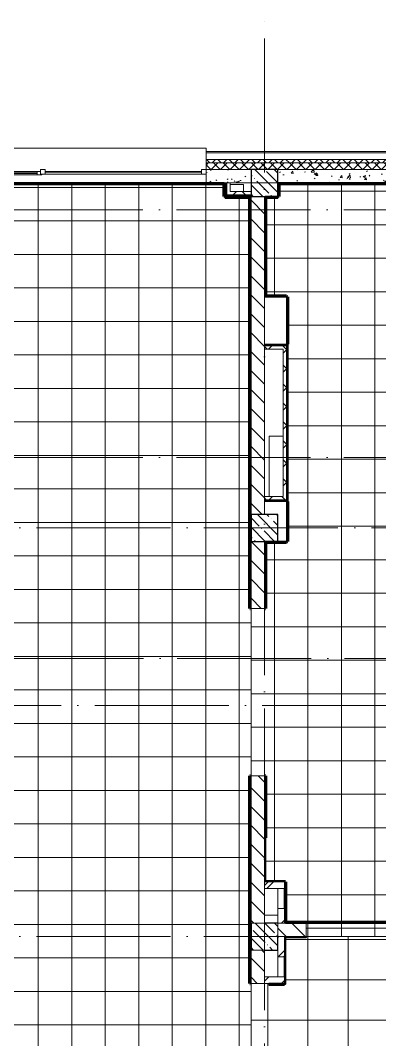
# Model space of a CAD drawing. Header units: millimetres. Extents: x 97 to 214665, y -4577 to 61202.
# Drawn here: x 199106 to 204468, y 45988 to 61202 of the extents above; entities that cross this region are included whole.
import ezdxf

# ---------------------------------------------------------------- set-up
doc = ezdxf.new("R2010")
doc.units = ezdxf.units.MM
doc.linetypes.add('ADSK_Линия сетки', pattern=[2500, 2000, -250, 0, -250])
for name, color, linetype, lineweight in [('A-FLOR-____-OTLN', 192, 'Continuous', 9), ('A-FLOR-____-PATT', 8, 'Continuous', 9), ('A-GENM-____-MCUT', 13, 'Continuous', 9), ('A-GENM-____-OTLN', 13, 'Continuous', 9), ('A-GLAZ-____-MCUT', 151, 'Continuous', 9), ('A-GLAZ-____-OTLN', 151, 'Continuous', 9), ('A-WALL-____-MCUT', 113, 'Continuous', 9), ('A-WALL-____-PATT', 111, 'Continuous', 9), ('A-WALL-FNSH-MCUT', 113, 'Continuous', 9), ('I-WALL-____-OTLN', 2, 'Continuous', 9), ('S-COLS-____-MCUT', 52, 'Continuous', 9), ('S-COLS-____-OTLN', 52, 'Continuous', 9), ('S-GRID-____-OTLN', 1, 'Continuous', 9)]:
    doc.layers.add(name, color=color, linetype=linetype, lineweight=lineweight)
pattern_1 = [(135, (0, 0), (-141.42136, -141.42136), [])]
pattern_2 = [(45, (0, 0), (-224.5064, 224.5064), []), (45, (79.38, 0), (0, 449.0128), []), (45, (-79.38, 0), (0, 449.0128), [])]
pattern_3 = [(50, (0, 0), (364.36793, -31.8783), [38.1, -419.1]), (355, (0, 0), (-70.48585, 382.1133), [30.48, -335.28]), (100.451, (30.36, -2.66), (293.885, 350.2334), [32.38, -356.18]), (46.184, (0, 101.6), (542.1585, -84.0858), [57.15, -628.65]), (96.636, (45.2, 94.6), (474.8049, 494.8554), [48.57, -534.27]), (351.184, (0, 101.6), (474.8102, 494.85), [45.72, -502.92]), (21, (50.8, 76.2), (303.22847, -204.53046), [38.1, -419.1]), (326, (50.8, 76.2), (123.6039, 368.37604), [30.48, -335.28]), (71.451, (76.07, 59.16), (426.8341, 163.8427), [32.38, -356.18]), (37.5, (0, 0), (6.17665, 169.11015), [16.764, -314.452, 16.764, -323.596, -336.55]), (37.5, (0, 0), (6.17665, 169.11015), [-671.576, 16.764, -319.786]), (7.5, (0, 0), (133.63888, 200.3615), [16.764, -177.292, 16.764, -306.832, -128.27]), (7.5, (0, 0), (133.63888, 200.3615), [-517.652, 16.764, -111.506]), (327.5, (-113.28, 0), (271.18182, -11.45836), [16.764, -110.236, 16.764, -379.476, -525.78]), (327.5, (-113.28, 0), (271.18182, -11.45836), [-523.24, 16.764, -509.016]), (317.5, (-164.08, 0), (296.2585, 50.85285), [16.764, -148.336, 16.764, -246.38, -373.38]), (317.5, (-164.08, 0), (296.2585, 50.85285), [-428.244, 16.764, -356.616])]
pattern_4 = [(45, (0, 0), (-141.42136, 141.42136), []), (135, (0, 0), (-141.42136, -141.42136), [])]

# ---------------------------------------------------------------- blocks, each defined once
blk = doc.blocks.new('BSC_Колонна _Прямоугольная - 400x400-31495037-О_АИ_ПП_4_200_Целиком')
at = {"layer": 'S-COLS-____-OTLN', "lineweight": 5}
h = blk.add_hatch(dxfattribs=at)
h.set_pattern_fill('FP_57', color=256, style=0, pattern_type=2)
h.set_pattern_definition([(135, (-145250, -58775), (-142.56192, -142.56192), []), (135, (-145107.44, -58775), (-142.56192, -142.56192), [252.016, -50.403, 3.353, -47.05])])
h.paths.add_polyline_path([(-200, -200), (200, -200), (200, 200), (-200, 200)])
at = {"layer": 'S-COLS-____-MCUT', "color": 130, "lineweight": 25}
for p, q in [((200, 200), (-200, 200)), ((-200, 200), (-200, -200)), ((200, -200), (200, 200)), ((-200, -200), (200, -200))]:
    blk.add_line(p, q, dxfattribs=at)
blk = doc.blocks.new('BSC_Колонна _Прямоугольная - 400x400-V24-О_АИ_ПП_4_200_Целиком')
at = {"layer": 'S-COLS-____-OTLN', "lineweight": 5}
h = blk.add_hatch(dxfattribs=at)
h.set_pattern_fill('FP_59', color=256, style=0, pattern_type=2)
h.set_pattern_definition([(135, (-145250, -53625), (-142.56192, -142.56192), []), (135, (-145107.44, -53625), (-142.56192, -142.56192), [252.016, -50.403, 3.353, -47.05])])
h.paths.add_polyline_path([(-200, -200), (200, -200), (200, 200), (-200, 200)])
at = {"layer": 'S-COLS-____-MCUT', "color": 130, "lineweight": 25}
for p, q in [((200, 200), (-200, 200)), ((-200, 200), (-200, -200)), ((200, -200), (200, 200)), ((-200, -200), (200, -200))]:
    blk.add_line(p, q, dxfattribs=at)
blk = doc.blocks.new('Окно_СКБ_2Ст1 - Окно_СКБ_2Ст 3300_ОК2л-29018870-О_АИ_ПП_4_200_Целиком')
at = {"layer": 'A-GLAZ-____-MCUT', "color": 90}
for p, q in [((-1650, -195), (-1650, -125)), ((-1650, -125), (-1580, -125)), ((-1580, -125), (-1580, -195)), ((-820, -195), (-820, -125)), ((-820, -125), (-750, -125)), ((-750, -125), (-750, -195)), ((1580, -195), (1580, -125)), ((1580, -125), (1650, -125)), ((1650, -125), (1650, -195)), ((-1580, -195), (-1650, -195)), ((-1580, -195), (-1600, -195)), ((-1600, -195), (-1600, -205)), ((-1600, -205), (-800, -205)), ((-800, -205), (-1600, -205)), ((-820, -155), (-1580, -155)), ((-1580, -155), (-1580, -195)), ((-1530, -205), (-1530, -155)), ((-870, -205), (-870, -155)), ((-820, -195), (-820, -155)), ((-750, -195), (-820, -195)), ((-800, -195), (-820, -195)), ((-800, -205), (-800, -195)), ((1650, -195), (1580, -195))]:
    blk.add_line(p, q, dxfattribs=at)
at = {"layer": 'A-GLAZ-____-MCUT', "color": 10, "lineweight": 5}
for p, q in [((-1530, -175), (-870, -175)), ((-870, -185), (-1530, -185)), ((1580, -155), (-750, -155)), ((1580, -165), (-750, -165))]:
    blk.add_line(p, q, dxfattribs=at)
at = {"layer": 'A-GLAZ-____-OTLN', "color": 10, "lineweight": 5}
for p, q in [((-1650, -195), (-1600, -195)), ((-800, -195), (1650, -195))]:
    blk.add_line(p, q, dxfattribs=at)
blk = doc.blocks.new('WNW_Отлив1 - Отлив_металлический 2-28598290-О_АИ_ПП_4_200_Целиком')
at = {"layer": 'A-GLAZ-____-OTLN', "color": 10, "lineweight": 5}
for p, q in [((1650, 320), (-1650, 320)), ((-1650, 320), (-1650, 270)), ((1650, 270), (1650, 320))]:
    blk.add_line(p, q, dxfattribs=at)
blk = doc.blocks.new('ASML_АР_Отделка Люка - ВО Отделка люков_Грунтовка 0_Шпатлевка 0_Окраска 0_0-42467640-О_АИ_ПП_4_200_Целиком')
at = {"layer": 'A-GENM-____-MCUT', "color": 130, "lineweight": 25}
for p, q in [((150, 3), (-150, 3)), ((-150, 3), (-150, 0)), ((150, 0), (150, 3)), ((-150, 0), (150, 0))]:
    blk.add_line(p, q, dxfattribs=at)
blk = doc.blocks.new('0083_СОШ675_АР_R22_rvt-1-О_АИ_ПП_4_200_Целиком')
at = {"layer": 'A-WALL-____-PATT', "lineweight": 5}
h = blk.add_hatch(dxfattribs=at)
h.set_pattern_fill('FP_7', color=10, style=0, pattern_type=2)
h.set_pattern_definition([(135, (0, 0), (-84.85281, -84.85281), []), (225, (0, 0), (84.85281, -84.85281), [])])
h.paths.add_polyline_path([(153050, 59075), (153100, 59075), (153100, 59125), (144379, 59125), (144379, 59075), (152870, 59075)])
h.paths.add_polyline_path([(141079, 59075), (141079, 59125), (136400, 59125), (136400, 59075), (140790, 59075)])
h = blk.add_hatch(dxfattribs=at)
h.set_pattern_fill('FP_21', color=10, style=0, pattern_type=2)
h.set_pattern_definition([(45, (0, 0), (-70.71068, 70.71068), []), (135, (0, 0), (-70.71068, -70.71068), [])])
h.paths.add_polyline_path([(152950, 58975), (153050, 58975), (153050, 59075), (144379, 59075), (144379, 58975), (152950, 58975)])
h.paths.add_polyline_path([(140249, 58975), (141079, 58975), (141079, 59075), (136500, 59075), (136500, 58975), (139341, 58975)])
h = blk.add_hatch(dxfattribs=at)
h.set_pattern_fill('FP_74', color=10, style=0, pattern_type=2)
h.set_pattern_definition(pattern_3)
h.paths.add_polyline_path([(145050, 58775), (145050, 58975), (144379, 58975), (144379, 58775), (144656, 58775)])
h.paths.add_polyline_path([(141079, 58775), (141079, 58975), (140449, 58975), (140449, 58775), (140790, 58775)])
h = blk.add_hatch(dxfattribs=at)
h.set_pattern_fill('FP_74', color=10, style=0, pattern_type=2)
h.set_pattern_definition(pattern_3)
h.paths.add_polyline_path([(152550, 58775), (152550, 58975), (145450, 58975), (145450, 58775), (149004, 58775)])
h = blk.add_hatch(dxfattribs=at)
h.set_pattern_fill('FP_20', color=252, style=0, pattern_type=2)
h.set_pattern_definition(pattern_4)
h.paths.add_polyline_path([(144740, 58600), (144740, 58775), (144690, 58775), (144690, 58600)])
h = blk.add_hatch(dxfattribs=at)
h.set_pattern_fill('FP_20', color=252, style=0, pattern_type=2)
h.set_pattern_definition(pattern_4)
h.paths.add_polyline_path([(145050, 58600), (145050, 58650), (144740, 58650), (144740, 58600)])
h = blk.add_hatch(dxfattribs=at)
h.set_pattern_fill('FP_8', color=10, style=0, pattern_type=2)
h.set_pattern_definition(pattern_1)
h.paths.add_polyline_path([(145250, 53825), (145250, 58575), (145050, 58575), (145050, 53825), (145139, 53825)])
h = blk.add_hatch(dxfattribs=at)
h.set_pattern_fill('FP_20', color=252, style=0, pattern_type=2)
h.set_pattern_definition(pattern_4)
h.paths.add_polyline_path([(145530, 56295), (145530, 56345), (145250, 56345), (145250, 56295)])
h = blk.add_hatch(dxfattribs=at)
h.set_pattern_fill('FP_20', color=252, style=0, pattern_type=2)
h.set_pattern_definition(pattern_4)
h.paths.add_polyline_path([(145580, 54045), (145580, 56345), (145530, 56345), (145530, 54045)])
h = blk.add_hatch(dxfattribs=at)
h.set_pattern_fill('FP_20', color=252, style=0, pattern_type=2)
h.set_pattern_definition(pattern_4)
h.paths.add_polyline_path([(145530, 54045), (145530, 54095), (145250, 54095), (145250, 54045)])
h = blk.add_hatch(dxfattribs=at)
h.set_pattern_fill('FP_8', color=10, style=0, pattern_type=2)
h.set_pattern_definition(pattern_1)
h.paths.add_polyline_path([(145050, 47725), (145250, 47725), (145250, 49925), (145050, 49925)])
h.paths.add_polyline_path([(145250, 52425), (145250, 53425), (145050, 53425), (145050, 52425), (145139, 52425)])
h = blk.add_hatch(dxfattribs=at)
h.set_pattern_fill('FP_15', color=10, style=0, pattern_type=2)
h.set_pattern_definition(pattern_2)
h.paths.add_polyline_path([(145250, 48245), (145550, 48245), (145550, 48345), (145250, 48345), (145250, 48342)])
h = blk.add_hatch(dxfattribs=at)
h.set_pattern_fill('FP_15', color=10, style=0, pattern_type=2)
h.set_pattern_definition(pattern_2)
h.paths.add_polyline_path([(145547, 47725), (145550, 47725), (145550, 47945), (145450, 47945), (145450, 47725)])
h = blk.add_hatch(dxfattribs=at)
h.set_pattern_fill('FP_8', color=10, style=0, pattern_type=2)
h.set_pattern_definition(pattern_1)
h.paths.add_polyline_path([(152550, 47525), (152550, 47725), (147125, 47725), (147125, 47525), (150937, 47525)])
h.paths.add_polyline_path([(145450, 47525), (145875, 47525), (145875, 47725), (145450, 47725), (145450, 47619)])
h = blk.add_hatch(dxfattribs=at)
h.set_pattern_fill('FP_15', color=10, style=0, pattern_type=2)
h.set_pattern_definition(pattern_2)
h.paths.add_polyline_path([(145547, 47225), (145550, 47225), (145550, 47525), (145450, 47525), (145450, 47225)])
h = blk.add_hatch(dxfattribs=at)
h.set_pattern_fill('FP_8', color=10, style=0, pattern_type=2)
h.set_pattern_definition(pattern_1)
h.paths.add_polyline_path([(145050, 45400), (145250, 45400), (145250, 45575), (145050, 45575)])
h.paths.add_polyline_path([(145250, 46825), (145250, 47325), (145050, 47325), (145050, 46825), (145139, 46825)])
h = blk.add_hatch(dxfattribs=at)
h.set_pattern_fill('FP_15', color=10, style=0, pattern_type=2)
h.set_pattern_definition(pattern_2)
h.paths.add_polyline_path([(145547, 46825), (145550, 46825), (145550, 46925), (145250, 46925), (145250, 46825)])
at = {"layer": 'S-COLS-____-OTLN', "lineweight": 5}
h = blk.add_hatch(dxfattribs=at)
h.set_pattern_fill('FP_31', color=256, style=0, pattern_type=2)
h.set_pattern_definition([(135, (0, 0), (-142.5612, -142.5612), []), (135, (142.56, 0), (-142.5612, -142.5612), [252.016, -50.403, 3.353, -47.05])])
h.paths.add_polyline_path([(145050, 47325), (145450, 47325), (145450, 47725), (145050, 47725)])
at = {"layer": 'A-FLOR-____-OTLN', "color": 90}
for p, q in [((144740, 58750), (144940, 58750)), ((144940, 58750), (144940, 58650)), ((145320, 54095), (145320, 54995)), ((145320, 54995), (145530, 54995)), ((145450, 48245), (145450, 47845)), ((145450, 47845), (145250, 47845)), ((145250, 46925), (145250, 47325))]:
    blk.add_line(p, q, dxfattribs=at)
at = {"layer": 'A-WALL-____-MCUT', "color": 90}
for p, q in [((144379, 59225), (144379, 59125)), ((144379, 59075), (144379, 58975))]:
    blk.add_line(p, q, dxfattribs=at)
at = {"layer": 'A-WALL-____-MCUT', "color": 10, "lineweight": 5}
for p, q in [((153200, 59225), (144379, 59225)), ((144677, 58775), (144677, 58588)), ((144690, 58588), (144677, 58588)), ((144740, 58588), (144690, 58588)), ((145050, 58588), (144740, 58588)), ((145530, 56358), (145250, 56358)), ((145250, 56345), (145250, 56295)), ((145530, 56358), (145580, 56358)), ((145580, 56358), (145593, 56358)), ((145593, 54033), (145593, 56358)), ((145250, 54095), (145250, 54045)), ((145530, 54033), (145250, 54033)), ((145580, 54033), (145530, 54033)), ((145593, 54033), (145580, 54033)), ((145050, 47725), (145250, 47725)), ((145450, 47725), (145450, 47525)), ((145250, 47325), (145050, 47325))]:
    blk.add_line(p, q, dxfattribs=at)
at = {"layer": 'A-WALL-____-MCUT', "color": 50, "lineweight": 13}
for p, q in [((144379, 59125), (144379, 59075)), ((153100, 59125), (144379, 59125)), ((153050, 59075), (144379, 59075)), ((144379, 58975), (145050, 58975)), ((144379, 58975), (144379, 58775)), ((145050, 58975), (144379, 58975)), ((145450, 58975), (152550, 58975)), ((152550, 58975), (145450, 58975)), ((144379, 58775), (145050, 58775)), ((144740, 58775), (144690, 58775)), ((144690, 58775), (144690, 58600)), ((144740, 58650), (144740, 58775)), ((145450, 58775), (152550, 58775)), ((144740, 58600), (144690, 58600)), ((145050, 58650), (144740, 58650)), ((145050, 58600), (144740, 58600)), ((145050, 58575), (145050, 53825)), ((145250, 56370), (145250, 58575)), ((145250, 56370), (145250, 56358)), ((145250, 56358), (145250, 56345)), ((145530, 56345), (145250, 56345)), ((145250, 54095), (145250, 56295)), ((145250, 56295), (145530, 56295)), ((145530, 56345), (145580, 56345)), ((145530, 56295), (145530, 54095)), ((145580, 54045), (145580, 56345)), ((145530, 54095), (145250, 54095)), ((145530, 54045), (145250, 54045)), ((145250, 54045), (145250, 54033)), ((145250, 54033), (145250, 54020)), ((145250, 53825), (145250, 54020)), ((145580, 54045), (145530, 54045)), ((145050, 53425), (145050, 52425)), ((145250, 52425), (145250, 53425)), ((145050, 52425), (145250, 52425)), ((145050, 49925), (145050, 47725)), ((145250, 49925), (145050, 49925)), ((145250, 47725), (145250, 49925)), ((145550, 48345), (145250, 48345)), ((145250, 48345), (145250, 48245)), ((145250, 48245), (145547, 48245)), ((145550, 48245), (145550, 48345)), ((145450, 47945), (145450, 47725)), ((145547, 47945), (145450, 47945)), ((145550, 47725), (145550, 47945)), ((145875, 47725), (145450, 47725)), ((145450, 47725), (145550, 47725)), ((145875, 47525), (145875, 47725)), ((145450, 47525), (145875, 47525)), ((145450, 47525), (145450, 47225)), ((145550, 47525), (145450, 47525)), ((145550, 47225), (145550, 47525)), ((145050, 47325), (145050, 46825)), ((145250, 46825), (145250, 47325)), ((145450, 47225), (145547, 47225)), ((145547, 46925), (145250, 46925)), ((145250, 46925), (145250, 46825)), ((145550, 46825), (145550, 46925)), ((145050, 46825), (145250, 46825)), ((145250, 46825), (145550, 46825))]:
    blk.add_line(p, q, dxfattribs=at)
at = {"layer": 'A-WALL-FNSH-MCUT', "color": 90}
for p, q in [((153220, 59245), (144379, 59245)), ((144379, 59245), (144379, 59225)), ((144677, 58775), (144665, 58775)), ((144665, 58775), (144665, 58575)), ((144690, 58775), (144677, 58775)), ((144665, 58575), (144677, 58575)), ((144677, 58575), (144690, 58575)), ((144690, 58575), (144740, 58575)), ((144740, 58575), (145050, 58575)), ((145530, 56370), (145250, 56370)), ((145580, 56370), (145530, 56370)), ((145593, 56370), (145580, 56370)), ((145605, 56370), (145593, 56370)), ((145605, 54020), (145605, 56370)), ((145250, 54020), (145530, 54020)), ((145530, 54020), (145580, 54020)), ((145580, 54020), (145593, 54020)), ((145593, 54020), (145605, 54020))]:
    blk.add_line(p, q, dxfattribs=at)
at = {"layer": 'I-WALL-____-OTLN', "color": 90}
for p, q in [((144379, 58775), (141079, 58775)), ((145450, 47945), (145450, 48245)), ((145450, 46925), (145450, 47225))]:
    blk.add_line(p, q, dxfattribs=at)
at = {"layer": 'S-COLS-____-MCUT', "color": 130, "lineweight": 25}
for p, q in [((145050, 47725), (145050, 47325)), ((145450, 47725), (145250, 47725)), ((145450, 47325), (145450, 47525)), ((145250, 47325), (145450, 47325))]:
    blk.add_line(p, q, dxfattribs=at)
at = {"layer": 'S-COLS-____-OTLN', "color": 90}
for p, q in [((145250, 47725), (145050, 47725)), ((145450, 47525), (145450, 47725)), ((145050, 47325), (145250, 47325))]:
    blk.add_line(p, q, dxfattribs=at)
at = {"layer": 'A-GENM-____-OTLN', "color": 90, "lineweight": 9, "rotation": 270}
for p in [(145547, 48095), (145547, 47075)]:
    blk.add_blockref('ASML_АР_Отделка Люка - ВО Отделка люков_Грунтовка 0_Шпатлевка 0_Окраска 0_0-42467640-О_АИ_ПП_4_200_Целиком', p, dxfattribs=at)
at = {"layer": 'A-GLAZ-____-OTLN', "color": 90, "lineweight": 9}
for name, p in [('WNW_Отлив1 - Отлив_металлический 2-28598290-О_АИ_ПП_4_200_Целиком', (142729, 58975)), ('Окно_СКБ_2Ст1 - Окно_СКБ_2Ст 3300_ОК2л-29018870-О_АИ_ПП_4_200_Целиком', (142729, 59100))]:
    blk.add_blockref(name, p, dxfattribs=at)
at = {"layer": 'S-COLS-____-OTLN', "color": 90, "lineweight": 9}
for name, p in [('BSC_Колонна _Прямоугольная - 400x400-31495037-О_АИ_ПП_4_200_Целиком', (145250, 58775)), ('BSC_Колонна _Прямоугольная - 400x400-V24-О_АИ_ПП_4_200_Целиком', (145250, 53625))]:
    blk.add_blockref(name, p, dxfattribs=at)
blk = doc.blocks.new('BSC_Колонна _Прямоугольная - ПР-1_Профиль торцевой для плитки-V115-О_АИ_ПП_4_200_Целиком')
at = {"layer": 'S-COLS-____-MCUT'}
for p, q in [((0, 5), (-5, 5)), ((-5, 5), (-5, -5)), ((-5, -5), (5, -5)), ((5, -5), (5, 0))]:
    blk.add_line(p, q, dxfattribs=at)
blk = doc.blocks.new('BSC_Колонна _Прямоугольная - ПР-1_Профиль торцевой для плитки-V113-О_АИ_ПП_4_200_Целиком')
at = {"layer": 'S-COLS-____-MCUT'}
for p, q in [((5, 5), (-5, 5)), ((-5, 5), (-5, 0)), ((5, -5), (5, 5)), ((0, -5), (5, -5))]:
    blk.add_line(p, q, dxfattribs=at)

msp = doc.modelspace()

# ---------------------------------------------------------------- hatches: boundary and pattern name
at = {"layer": 'A-FLOR-____-PATT'}
h = msp.add_hatch(dxfattribs=at)
h.set_pattern_fill('FP_214', color=256, style=0, pattern_type=2)
h.set_pattern_definition([(270, (198373.1, 41707.5), (500, 3e-14), []), (0, (198373.1, 41707.5), (0, 500), [])])
h.paths.add_polyline_path([(194518.12633, 24640), (195188.114412, 24640), (195188.114412, 24655.000586), (195678.114412, 24655.000586), (195678.114412, 24640.000586), (196348.114412, 24640), (196348.114412, 24655.000586), (196838.114412, 24655.000586), (196838.788908, 24640.000586), (197508.114412, 24640.000586), (197508.114412, 24655.000586), (197948.114412, 24655.000586), (197948.114412, 24650.000586), (197958.114412, 24650.000586), (197958.114412, 24640.000586), (202533.09249, 24640), (202533.09249, 27299.999), (202548.114412, 27299.999), (202548.09249, 29799.999), (202533.09249, 29799.999), (202533.09249, 36649.999414), (202548.09249, 36649.999414), (202548.09249, 58575), (202538.09249, 58575), (202538.09249, 58573.500586), (202548.09249, 58573.500586), (202548.09249, 52424.999414), (202533.09249, 52424.999414), (202533.09249, 58560.000586), (202163.078815, 58560.000586), (202163.078815, 58565.000586), (202153.078815, 58565.000586), (202153.078815, 58575.000586), (202148.078815, 58575.787917), (202148.078815, 58760.000586), (198370.408361, 58760.000586), (198370.408361, 58575.000586), (198365.408361, 58575), (198365.152963, 58565.000586), (198355.408361, 58565.000586), (198354.655855, 58560.000586), (197963.114412, 58560.000586), (197963.114412, 51885.000586), (197948.114412, 51885.263219), (197947.59249, 51885.000586), (197747.59249, 51885.000586), (197747.59249, 50245.000586), (197963.114412, 50245.000586), (197963.114412, 48014.999414), (197948.114412, 48014.999414), (197948.114412, 45814.999414), (197963.114412, 45814.999414), (197963.114412, 39459.99902), (197948.114412, 39459.99902), (197948.114412, 38359.99902), (197963.114412, 38359.99902), (197963.114412, 34724.967838), (197948.114412, 34724.967838), (197948.114412, 33624.967838), (197963.114412, 33624.967838), (197963.114412, 31934.999414), (197748.114412, 31934.999414), (197748.114412, 30434.999414), (197963.114412, 30434.23311), (197963.114412, 27425.000586), (197958.114412, 27425), (197958.114412, 27415.000586), (197948.114412, 27415.000586), (197948.114412, 27410.000586), (194388.114412, 27410.000586), (194388.114412, 27105.119334), (194383.114412, 27105.119334), (194382.200661, 27095.11992), (194373.114412, 27095.11992), (194372.049597, 27090.11992), (194213.09249, 27090.11992), (194213.09249, 27095.11992), (194198.114412, 27094.999414), (194198.114412, 24894.999414), (194213.09249, 24894.999414), (194213.09249, 24655.000586), (194518.114412, 24655.000586), (194518.114412, 24640.000586)])
h.paths.add_polyline_path([(202548.09249, 24640.000586), (202548.113444, 24640.000586), (202548.09249, 24640.013272)])
h.paths.add_polyline_path([(202548.09249, 30925), (202548.114412, 30925), (202548.09249, 31024.996602)])
h.paths.add_polyline_path([(202548.09249, 39149.999414), (202533.09249, 39149.999414), (202533.09249, 45574.999), (202548.09249, 45574.999), (202548.09249, 40024.96086)])
h.paths.add_polyline_path([(202538.09249, 46824.999), (202533.09249, 46824.999), (202533.09249, 49924.999414), (202548.09249, 49924.999414), (202548.09249, 46824.999)])
h = msp.add_hatch(dxfattribs=at)
h.set_pattern_fill('FP_204', color=256, style=0, pattern_type=2)
h.set_pattern_definition([(0, (206398.1, 53150), (0, 500), []), (90, (206398.1, 53150), (-500, 3e-14), [])])
h.paths.add_polyline_path([(203603.261393, 47525), (204623.114412, 47525.000586), (204623.114412, 47725), (203373.114412, 47725), (203373.114412, 47525)])
h.paths.add_polyline_path([(203365.251194, 47740.000586), (210233.114412, 47740.000586), (210233.114412, 49310.316132), (210048.09249, 49310.316132), (210048.09249, 49315.316132), (210038.09249, 49315.316132), (210038.09249, 49325.316132), (210033.09249, 49325.316132), (210033.09249, 49675.316132), (210038.09249, 49675.316132), (210038.09249, 49685.316132), (210048.09249, 49685.316132), (210048.092578, 49690.316132), (210233.114412, 49690.316132), (210233.114412, 53410.000586), (210041.09249, 53410.000586), (210041.09249, 53415.000586), (210031.09249, 53415.000586), (210031.09249, 53425.000586), (210026.09249, 53425.000586), (210026.09249, 54201.11992), (210031.09249, 54201.11992), (210031.09249, 54211.11992), (210041.09249, 54211.11992), (210041.09249, 54216.11992), (210233.114412, 54216.11992), (210233.114412, 58560.000586), (210048.09249, 58560.000586), (210048.09249, 58565.000586), (210038.09249, 58565.000586), (210038.09249, 58575.000586), (210033.09249, 58575.423153), (210033.09249, 58760.000586), (202963.114412, 58760.000586), (202963.114412, 58575.000586), (202958.114412, 58575.000586), (202958.114412, 58565.000586), (202948.114412, 58565.000586), (202948.114412, 58560.000586), (202763.114412, 58560.000586), (202763.114412, 57090.001172), (203078.09249, 57090.001172), (203078.09249, 57085.001172), (203088.09249, 57085.001172), (203088.09249, 57075.001172), (203093.09249, 57075.001172), (203093.09249, 56370), (203103.114412, 56370), (203103.114412, 54020), (203093.09249, 54020), (203093.09249, 53425.000586), (203088.09249, 53425.000586), (203088.09249, 53415.000586), (203078.09249, 53415.000586), (203078.09249, 53410.000586), (202763.114412, 53410.000586), (202763.114412, 52424.999414), (202548.114412, 52424.999414), (202548.114412, 49924.999414), (202763.114412, 49924.999414), (202763.114412, 49000.000586), (202768.114412, 48999.978078), (202768.114412, 48365), (203058.114412, 48365), (203058.114412, 48345), (203063.114412, 48345), (203063.114412, 47740.000586)])
h.paths.add_polyline_path([(210041.09249, 53425.000586), (210048.114412, 53425.000586), (210048.114412, 53825), (210041.09249, 53825)])
h = msp.add_hatch(dxfattribs=at)
h.set_pattern_fill('FP_205', color=256, style=0, pattern_type=2)
h.set_pattern_definition([(90, (206398.1, 46280), (-600, 4e-14), []), (180, (206398.1, 46280), (-7e-14, -600), [])])
h.paths.add_polyline_path([(208191.09549, 45049.133836), (210033.09249, 45049.133836), (210033.09249, 45440.999414), (210038.09249, 45441.436013), (210038.09249, 45451), (210048.09249, 45451), (210048.09249, 45456), (210233.114412, 45456), (210233.114412, 47310.000586), (210048.09249, 47310.000586), (210048.09249, 47315.000586), (210038.09249, 47315.644384), (210038.09249, 47325.000586), (210033.09249, 47325), (210033.09249, 47510.000586), (204623.114412, 47510.000586), (204623.114412, 47525), (203373.114412, 47525), (203373.114412, 47520.000586), (203378.114412, 47520.000586), (203378.114412, 47510.000586), (203373.114412, 47510.000586), (203373.114412, 47505.000586), (203068.114412, 47505.000586), (203068.114412, 46815.000586), (203063.114412, 46815.000586), (203063.114412, 46810.000586), (203053.114412, 46810.000586), (203053.114412, 46815.000586), (203048.114412, 46815.000586), (203048.114412, 46810.000586), (202813.114412, 46810.000586), (202813.114412, 46824.999414), (202548.114412, 46824.999), (202548.114412, 45574.999), (202763.114412, 45574.999), (202763.114412, 45400), (203158.114412, 45400), (203158.114412, 45390), (203188.09249, 45390), (203188.09249, 45385), (203198.09249, 45385), (203198.09249, 45375), (203203.09249, 45375), (203203.09249, 45050), (204609.114412, 45050), (204609.114412, 45525.000586), (204614.114412, 45525.000586), (204614.114412, 45535.000586), (204624.114412, 45535.000586), (204624.114412, 45540.000586), (208124.114412, 45540.000586), (208124.114412, 45535.000586), (208134.114412, 45534.355616), (208134.114412, 45525.000586), (208139.114412, 45524.345103), (208139.114412, 45049.133836)])
at = {"layer": 'A-WALL-____-PATT'}
h = msp.add_hatch(color=7, dxfattribs=at)
h.paths.add_polyline_path([(202163.078815, 58765.000586), (202163.078815, 58775.000586), (201877.113826, 58775.000586), (201877.113826, 58765.000586), (202153.74067, 58765.000586)])
h.paths.add_polyline_path([(198577.113826, 58765.000586), (198577.113826, 58775.000586), (198355.408361, 58775.000586), (198355.408361, 58765.000586), (198365.408361, 58765.000586)])
for points in [[(202153.078815, 58575.000586), (202163.078815, 58575.000586), (202163.078815, 58765.000586), (202153.078815, 58765.000586)], [(202958.114412, 58565.000586), (202958.114412, 58775.000586), (202948.114412, 58775.000586), (202948.114412, 58565.000586)], [(210038.09249, 58765.000586), (210038.09249, 58775.000586), (202958.114412, 58775.000586), (202958.114412, 58765.000586), (206502.321029, 58765.000586)], [(202153.74067, 58565.000586), (202538.09249, 58565.000586), (202538.09249, 58575.000586), (202153.078815, 58575.000586), (202153.078815, 58565.000586)], [(202758.114412, 58565.000586), (202948.114412, 58565.000586), (202948.103276, 58575), (202748.114412, 58575), (202748.114412, 58565.000586)], [(202758.114412, 57085.001172), (202758.114412, 58565.000586), (202748.114412, 58565.000586), (202748.114412, 57085.001172)], [(203078.09249, 57075.001172), (203078.09249, 57085.001172), (202748.114412, 57085.001172), (202748.114412, 57075.001172)], [(203078.09249, 53425.000586), (203088.09249, 53425.000586), (203088.09249, 57085.001172), (203078.09249, 57085.001172), (203078.09249, 54124.89655)], [(202948.114412, 53415.000586), (203088.09249, 53415.000586), (203088.09249, 53425.000586), (202758.114412, 53425), (202758.114412, 53415.000586)], [(202758.114412, 48345), (203048.114412, 48345), (203048.114412, 48355), (202758.114412, 48355)], [(203058.114412, 47735.000586), (203058.114412, 48355), (203048.114412, 48355), (203048.114412, 47735.000586)], [(203048.114412, 47725.000586), (210238.114412, 47725.000586), (210238.114412, 47735.000586), (203048.114412, 47735.000586)], [(203053.114412, 46815.000586), (203053.114412, 46820.000586), (203058.114412, 46820.000586), (203058.114412, 47515.000586), (203048.114412, 47515.000586), (203048.114412, 46815.000586)], [(203048.114412, 46815.000586), (203048.114412, 46825.000586), (202813.114412, 46825.000586), (202813.114412, 46815.000586)]]:
    msp.add_hatch(color=7, dxfattribs=at).paths.add_polyline_path(points)
h = msp.add_hatch(color=7, dxfattribs=at)
h.paths.add_polyline_path([(202538.09249, 26025.000586), (202548.09249, 26025.000586), (202548.09249, 27299.999), (202538.09249, 27299.999)])
h.paths.add_polyline_path([(202548.09249, 29799.999), (202548.09249, 36649.999414), (202538.09249, 36649.999414), (202538.09249, 29799.999)])
h.paths.add_polyline_path([(202548.09249, 39149.999414), (202548.09249, 45574.999), (202538.09249, 45574.999), (202538.09249, 39149.999414)])
h.paths.add_polyline_path([(202548.09249, 46824.999), (202548.09249, 49924.999414), (202538.09249, 49924.999414), (202538.09249, 46824.999)])
h.paths.add_polyline_path([(202548.09249, 52424.999414), (202548.09249, 58573.500586), (202538.09249, 58573.500586), (202538.09249, 52424.999414)])
h = msp.add_hatch(color=7, dxfattribs=at)
h.paths.add_polyline_path([(202758.114412, 48345), (202758.114412, 49924.999414), (202748.114412, 49924.999414), (202748.114412, 48345)])
h.paths.add_polyline_path([(202758.114412, 52424.999414), (202758.114412, 53425), (202748.114998, 53425), (202748.114412, 52424.999414)])
h = msp.add_hatch(color=7, dxfattribs=at)
h.paths.add_polyline_path([(210038.09249, 47515.000586), (210048.09249, 47515.000586), (210048.09249, 47525.000586), (204623.114412, 47525.000586), (204623.114412, 47515.000586), (208435.027453, 47515.000586)])
h.paths.add_polyline_path([(203048.114412, 47515.000586), (203368.114412, 47515.000586), (203368.114412, 47520.000586), (203373.114412, 47520.000586), (203373.114412, 47525.000586), (203048.114412, 47525.000586)])

# ---------------------------------------------------------------- linework, layer by layer
at = {"layer": 'A-FLOR-____-OTLN'}
for p, q in [((202548.114412, 52424.999414), (202548.114412, 49924.999414)), ((203373.114412, 47525), (204623.114412, 47525)), ((202548.114412, 46824.999), (202548.114412, 45574.999))]:
    msp.add_line(p, q, dxfattribs=at)
at = {"layer": 'A-WALL-____-MCUT', "color": 7}
for p, q in [((202163.078815, 58775.000586), (201877.113826, 58775.000586)), ((201877.113826, 58775.000586), (201877.113826, 58765.000586)), ((201877.113826, 58765.000586), (202153.078815, 58765.000586)), ((202153.078815, 58765.000586), (202153.078815, 58565.000586)), ((202163.078815, 58575.000586), (202163.078815, 58775.000586)), ((210048.09249, 58775.000586), (202948.114412, 58775.000586)), ((202958.114412, 58565.000586), (202958.114412, 58775.000586)), ((202958.114412, 58765.000586), (210038.09249, 58765.000586)), ((202538.09249, 58575.000586), (202163.078815, 58575.000586)), ((202538.09249, 58573.500586), (202538.09249, 58575.000586)), ((202748.114412, 58575), (202748.114412, 57075.001172)), ((202153.078815, 58565.000586), (202538.09249, 58565.000586)), ((202548.09249, 58573.500586), (202538.09249, 58573.500586)), ((202538.09249, 58565.000586), (202538.09249, 52424.999414)), ((202548.09249, 53825), (202548.09249, 58573.500586)), ((202758.114412, 58565.000586), (202958.114412, 58565.000586)), ((202758.114412, 57085.001172), (202758.114412, 58565.000586)), ((202748.114412, 57075.001172), (203078.09249, 57075.001172)), ((203088.09249, 57085.001172), (202758.114412, 57085.001172)), ((203078.09249, 57075.001172), (203078.09249, 53425.000586)), ((203088.09249, 53415.000586), (203088.09249, 57085.001172)), ((202548.09249, 52424.999414), (202548.09249, 53425)), ((202748.114412, 53425), (202748.114412, 52424.999414)), ((202758.114412, 52424.999414), (202758.114412, 53415.000586)), ((202758.114412, 53415.000586), (203088.09249, 53415.000586)), ((203078.09249, 53425.000586), (202948.114412, 53425.000586)), ((202538.09249, 52424.999414), (202548.09249, 52424.999414)), ((202748.114412, 52424.999414), (202758.114412, 52424.999414)), ((202538.09249, 49924.999414), (202538.09249, 46824.999)), ((202548.09249, 49924.999414), (202538.09249, 49924.999414)), ((202548.09249, 46824.999), (202548.09249, 49924.999414)), ((202748.114412, 49924.999414), (202748.114412, 48345)), ((202758.114412, 49924.999414), (202748.114412, 49924.999414)), ((202758.114412, 49000.000586), (202758.114412, 49924.999414)), ((202748.114412, 48345), (203048.114412, 48345)), ((203048.114412, 48345), (203048.114412, 48244.999414)), ((203058.114412, 47735.000586), (203058.114412, 48355)), ((203048.114412, 47944.999414), (203048.114412, 47725.000586)), ((203048.114412, 47725.000586), (210248.114412, 47725.000586)), ((210238.114412, 47735.000586), (203058.114412, 47735.000586)), ((203373.114412, 47525.000586), (203048.114412, 47525.000586)), ((203048.114412, 47525.000586), (203048.114412, 47224.999414)), ((203373.114412, 47520.000586), (203373.114412, 47525.000586)), ((203048.114412, 46924.999414), (203048.114412, 46825.000586)), ((202538.09249, 46824.999), (202548.09249, 46824.999)), ((203048.114412, 46825.000586), (202813.114412, 46825.000586)), ((202813.114412, 46825.000586), (202813.114412, 46815.000586)), ((202813.114412, 46815.000586), (203053.114412, 46815.000586))]:
    msp.add_line(p, q, dxfattribs=at)
at = {"layer": 'I-WALL-____-OTLN', "color": 5, "lineweight": 90}
for p, q in [((202148.078815, 58760.000586), (198370.408361, 58760.000586)), ((202148.078815, 58575.000586), (202148.078815, 58760.000586)), ((210038.09249, 58760.000586), (202958.114412, 58760.000586)), ((202963.114412, 58765.000586), (202963.114412, 58575.000586)), ((202148.078815, 58575.000586), (202153.078815, 58575.000586)), ((202958.114412, 58575.000586), (202963.114412, 58575.000586)), ((202163.078815, 58565.000586), (202163.078815, 58560.000586)), ((202533.09249, 58560.000586), (202163.078815, 58560.000586)), ((202533.09249, 52424.999414), (202533.09249, 58560.000586)), ((202948.114412, 58560.000586), (202758.114412, 58560.000586)), ((202763.114412, 58565.000586), (202763.114412, 57084.844912)), ((202948.114412, 58560.000586), (202948.114412, 58565.000586)), ((202758.114412, 57090.001172), (203078.09249, 57090.001172)), ((203078.09249, 57085.001172), (203078.09249, 57090.001172)), ((203093.09249, 57075.001172), (203088.09249, 57075.001172)), ((203093.09249, 57075.001172), (203093.09249, 56370)), ((203093.09249, 54020), (203093.09249, 53425.000586)), ((203078.09249, 53410.000586), (202758.063907, 53410.000586)), ((202763.114412, 53415.000586), (202763.114412, 52424.999414)), ((203078.09249, 53410.000586), (203078.09249, 53415.000586)), ((203088.09249, 53425.000586), (203093.09249, 53425.000586)), ((202533.09249, 52424.999414), (202538.09249, 52424.999414)), ((202758.114412, 52424.999414), (202763.114412, 52424.999414)), ((202533.09249, 46824.999), (202533.09249, 49924.999414)), ((202538.09249, 49924.999414), (202533.09249, 49924.999414)), ((202763.114412, 49924.999414), (202758.114412, 49924.999414)), ((202763.114412, 49924.999414), (202763.114412, 49000.000586)), ((203063.114412, 48345), (203058.114412, 48345)), ((203063.114412, 48345), (203063.114412, 47740.000586)), ((203063.114412, 47740.000586), (210233.114412, 47740.000586)), ((202533.09249, 46824.999), (202538.09249, 46824.999))]:
    msp.add_line(p, q, dxfattribs=at)
at = {"layer": 'I-WALL-____-OTLN'}
for p, q in [((198577.113826, 58775.000586), (201877.113826, 58775.000586)), ((201877.113826, 58765.000586), (198577.113826, 58765.000586)), ((202758.114412, 48355), (202758.114412, 49000.000586)), ((202768.114412, 49000.000586), (202758.114412, 49000.000586)), ((202768.114412, 49000.000586), (202768.114412, 48365)), ((203058.114412, 48355), (202758.114412, 48355)), ((202768.114412, 48365), (203058.114412, 48365)), ((203058.114412, 48365), (203058.114412, 48355)), ((203058.114412, 46815.000586), (203058.114412, 47515.000586)), ((203058.114412, 47515.000586), (203373.114412, 47515.000586)), ((203068.114412, 47505.000586), (203068.114412, 46815.000586)), ((203373.114412, 47505.000586), (203068.114412, 47505.000586)), ((203373.114412, 47515.000586), (203373.114412, 47505.000586)), ((203058.114412, 46815.000586), (203068.114412, 46815.000586))]:
    msp.add_line(p, q, dxfattribs=at)
at = {"layer": 'I-WALL-____-OTLN', "color": 1, "lineweight": 90}
for p, q in [((202813.114412, 46815.000586), (202813.114412, 46810.000586)), ((203048.114412, 46810.000586), (202813.114412, 46810.000586)), ((203048.114412, 46810.000586), (203048.114412, 46815.000586))]:
    msp.add_line(p, q, dxfattribs=at)
at = {"layer": 'S-GRID-____-OTLN', "linetype": 'ADSK_Линия сетки'}
for p, q in [((202748.115412, -3572.657751), (202748.115412, 61202.00513)), ((213846.668489, 58775.000586), (134415.478766, 58775.000586)), ((53928.563196, 58375.000586), (212576.668489, 58375.000586)), ((53928.563196, 54675.000586), (213846.668489, 54675.000586)), ((213846.668489, 53625.11992), (134415.478766, 53625.11992)), ((53939.102261, 51675.000586), (213846.668489, 51675.000586)), ((55209.102261, 50975.000586), (212576.668489, 50975.000586)), ((213846.668489, 47525.060253), (156818.114412, 47525.060253))]:
    msp.add_line(p, q, dxfattribs=at)

# ---------------------------------------------------------------- block references
at = {"color": 250, "lineweight": 5}
msp.add_blockref('0083_СОШ675_АР_R22_rvt-1-О_АИ_ПП_4_200_Целиком', (57498.114412, 0), dxfattribs=at)
at = {"layer": 'S-COLS-____-OTLN'}
for name, p in [('BSC_Колонна _Прямоугольная - ПР-1_Профиль торцевой для плитки-V113-О_АИ_ПП_4_200_Целиком', (203373.114412, 47515.000586)), ('BSC_Колонна _Прямоугольная - ПР-1_Профиль торцевой для плитки-V115-О_АИ_ПП_4_200_Целиком', (203058.114412, 46815.000586))]:
    msp.add_blockref(name, p, dxfattribs=at)

doc.saveas('drawing.dxf')
